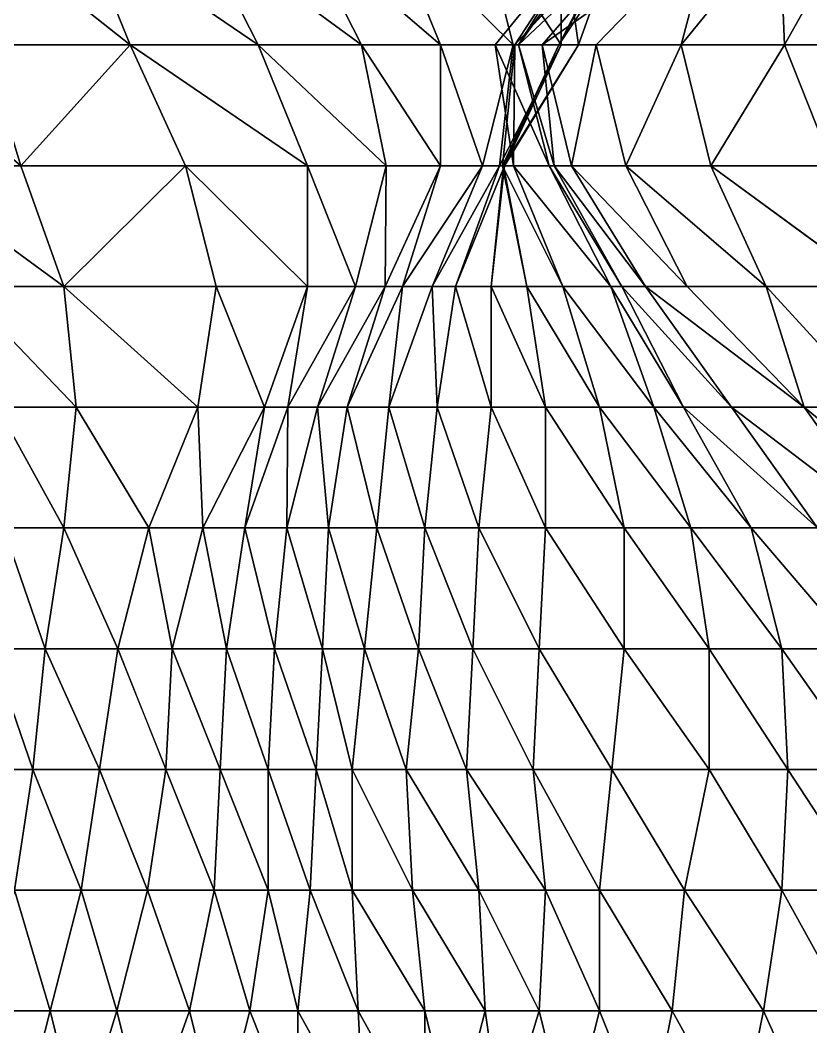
# Model space of a CAD drawing. Header units: metres. Extents: x -137 to 231, y -240 to 234.
# Drawn here: x 78.4 to 117.7, y -210.8 to -160.8 of the extents above; entities that cross this region are included whole.
import ezdxf

# ---------------------------------------------------------------- set-up
doc = ezdxf.new("R2010")
doc.units = ezdxf.units.M

msp = doc.modelspace()

# ---------------------------------------------------------------- linework, layer by layer
for points in [[(76.32013, -156, -445.5296), (83.90497, -162, -448.0787), (81.45972, -156, -449.49048), (81.459816, -155.9999, -449.4904)], [(76.32013, -156, -445.5296), (76.62578, -162, -445.35312), (83.90497, -162, -448.0787), (83.90507, -161.9999, -448.0786)], [(81.45972, -156, -449.49048), (90.26718, -162, -451.33365), (87.21062, -156, -453.09836), (87.21072, -155.9999, -453.09827)], [(81.45972, -156, -449.49048), (83.90497, -162, -448.0787), (90.26718, -162, -451.33365), (90.26728, -161.9999, -451.33356)], [(87.21062, -156, -453.09836), (95.40677, -162, -455.29453), (92.35022, -156, -457.05923), (92.35032, -155.9999, -457.05914)], [(87.21062, -156, -453.09836), (90.26718, -162, -451.33365), (95.40677, -162, -455.29453), (95.40687, -161.9999, -455.29443)], [(92.35022, -156, -457.05923), (99.323746, -162, -459.96127), (96.878494, -156, -461.37302), (96.87859, -155.9999, -461.37292)], [(92.35022, -156, -457.05923), (95.40677, -162, -455.29453), (99.323746, -162, -459.96127), (99.323845, -161.9999, -459.96118)], [(96.878494, -156, -461.37302), (102.93504, -162, -464.80447), (101.406784, -156, -465.68683), (101.40688, -155.9999, -465.68674)], [(96.878494, -156, -461.37302), (99.323746, -162, -459.96127), (102.93504, -162, -464.80447), (102.93514, -161.9999, -464.80438)], [(101.406784, -156, -465.68683), (105.323746, -162, -470.35358), (105.323746, -156, -470.35358), (105.323845, -155.9999, -470.3535)], [(101.406784, -156, -465.68683), (102.93504, -162, -464.80447), (105.323746, -162, -470.35358), (105.323845, -161.9999, -470.3535)], [(103.01448, -162, -492.47144), (102.04094, -162, -499.9617), (106.93144, -156, -497.13818), (106.93154, -155.9999, -497.1381)], [(106.93144, -156, -497.13818), (102.04094, -162, -499.9617), (103.207016, -162, -506.2167), (103.207115, -161.9999, -506.2166)], [(105.21062, -162, -484.27527), (103.01448, -162, -492.47144), (108.51628, -156, -489.29498), (108.51638, -155.9999, -489.2949)], [(103.01448, -162, -492.47144), (106.93144, -156, -497.13818), (108.51628, -156, -489.29498), (108.51638, -155.9999, -489.2949)], [(106.93144, -156, -497.13818), (103.207016, -162, -506.2167), (107.48619, -156, -503.7461), (107.48629, -155.9999, -503.746)], [(103.207016, -162, -506.2167), (104.37306, -162, -512.4717), (109.56923, -156, -509.47165), (109.56933, -155.9999, -509.47156)], [(103.207016, -162, -506.2167), (109.56923, -156, -509.47165), (107.48619, -156, -503.7461), (107.48629, -155.9999, -503.746)], [(104.37306, -162, -512.4717), (107.06743, -162, -517.8443), (112.87489, -156, -514.49133), (112.87499, -155.9999, -514.4912)], [(104.37306, -162, -512.4717), (112.87489, -156, -514.49133), (109.56923, -156, -509.47165), (109.56933, -155.9999, -509.47156)], [(108.323746, -156, -475.54974), (105.21062, -162, -484.27527), (109.18416, -156, -481.98117), (109.18426, -155.9999, -481.98108)], [(105.21062, -162, -484.27527), (108.51628, -156, -489.29498), (109.18416, -156, -481.98117), (109.18426, -155.9999, -481.98108)], [(108.323746, -156, -475.54974), (106.18416, -162, -476.78503), (105.21062, -162, -484.27527), (105.21072, -161.9999, -484.27518)], [(105.323746, -156, -470.35358), (106.18416, -162, -476.78503), (108.323746, -156, -475.54974), (108.323845, -155.9999, -475.54965)], [(105.323746, -156, -470.35358), (105.323746, -162, -470.35358), (106.18416, -162, -476.78503), (106.18426, -161.9999, -476.78494)], [(112.87489, -156, -514.49133), (107.06743, -162, -517.8443), (111.29002, -162, -522.33453), (111.29012, -161.9999, -522.3344)], [(112.87489, -156, -514.49133), (111.29002, -162, -522.33453), (116.18053, -156, -519.511), (116.180626, -155.9999, -519.51086)], [(116.18053, -156, -519.511), (111.29002, -162, -522.33453), (116.42964, -162, -526.2954), (116.42974, -161.9999, -526.2953)], [(116.18053, -156, -519.511), (116.42964, -162, -526.2954), (119.791855, -156, -524.35425), (119.791954, -155.9999, -524.3541)], [(119.791855, -156, -524.35425), (116.42964, -162, -526.2954), (121.56923, -162, -530.2562), (121.56933, -161.9999, -530.2561)], [(71.48619, -162, -441.39224), (78.45972, -168, -444.2943), (76.62578, -162, -445.35312), (76.62588, -161.9999, -445.35303)], [(71.48619, -162, -441.39224), (72.40315, -168, -440.86285), (78.45972, -168, -444.2943), (78.459816, -167.9999, -444.29422)], [(78.45972, -168, -444.2943), (83.90497, -162, -448.0787), (76.62578, -162, -445.35312), (76.62588, -161.9999, -445.35303)], [(78.45972, -168, -444.2943), (86.65587, -168, -446.49048), (83.90497, -162, -448.0787), (83.90507, -161.9999, -448.0786)], [(83.90497, -162, -448.0787), (92.71243, -168, -449.9219), (90.26718, -162, -451.33365), (90.26728, -161.9999, -451.33356)], [(83.90497, -162, -448.0787), (86.65587, -168, -446.49048), (92.71243, -168, -449.9219), (92.71253, -167.9999, -449.9218)], [(90.26718, -162, -451.33365), (96.62941, -168, -454.58865), (95.40677, -162, -455.29453), (95.40687, -161.9999, -455.29443)], [(90.26718, -162, -451.33365), (92.71243, -168, -449.9219), (96.62941, -168, -454.58865), (96.62951, -167.9999, -454.58856)], [(95.40677, -162, -455.29453), (99.323746, -168, -459.96127), (99.323746, -162, -459.96127), (99.323845, -161.9999, -459.96118)], [(95.40677, -162, -455.29453), (96.62941, -168, -454.58865), (99.323746, -168, -459.96127), (99.323845, -167.9999, -459.96118)], [(99.323746, -162, -459.96127), (101.406784, -168, -465.68683), (102.93504, -162, -464.80447), (102.93514, -161.9999, -464.80438)], [(99.323746, -162, -459.96127), (99.323746, -168, -459.96127), (101.406784, -168, -465.68683), (101.40688, -167.9999, -465.68674)], [(102.93504, -162, -464.80447), (101.406784, -168, -465.68683), (102.2672, -168, -472.11826), (102.267296, -167.9999, -472.11816)], [(103.01448, -162, -492.47144), (102.9579, -168, -499.43228), (102.04094, -162, -499.9617), (102.04104, -161.9999, -499.9616)], [(102.04094, -162, -499.9617), (104.735275, -168, -505.33435), (103.207016, -162, -506.2167), (103.207115, -161.9999, -506.2166)], [(102.04094, -162, -499.9617), (102.9579, -168, -499.43228), (104.735275, -168, -505.33435), (104.735374, -167.9999, -505.33426)], [(102.93504, -162, -464.80447), (102.2672, -168, -472.11826), (105.323746, -162, -470.35358), (105.323845, -161.9999, -470.3535)], [(105.323746, -162, -470.35358), (102.2672, -168, -472.11826), (102.51628, -168, -478.90268), (102.51638, -167.9999, -478.9026)], [(105.21062, -162, -484.27527), (102.40315, -168, -492.8244), (103.01448, -162, -492.47144), (103.01458, -161.9999, -492.47134)], [(105.21062, -162, -484.27527), (102.45973, -168, -485.86353), (102.40315, -168, -492.8244), (102.40325, -167.9999, -492.8243)], [(103.01448, -162, -492.47144), (102.40315, -168, -492.8244), (102.9579, -168, -499.43228), (102.958, -167.9999, -499.4322)], [(106.18416, -162, -476.78503), (102.45973, -168, -485.86353), (105.21062, -162, -484.27527), (105.21072, -161.9999, -484.27518)], [(106.18416, -162, -476.78503), (102.51628, -168, -478.90268), (102.45973, -168, -485.86353), (102.45983, -167.9999, -485.86343)], [(105.323746, -162, -470.35358), (102.51628, -168, -478.90268), (106.18416, -162, -476.78503), (106.18426, -161.9999, -476.78494)], [(103.207016, -162, -506.2167), (104.98439, -168, -512.1187), (104.37306, -162, -512.4717), (104.37316, -161.9999, -512.47156)], [(103.207016, -162, -506.2167), (104.735275, -168, -505.33435), (104.98439, -168, -512.1187), (104.98449, -167.9999, -512.1186)], [(104.37306, -162, -512.4717), (105.8448, -168, -518.5502), (107.06743, -162, -517.8443), (107.06753, -161.9999, -517.8442)], [(104.37306, -162, -512.4717), (104.98439, -168, -512.1187), (105.8448, -168, -518.5502), (105.8449, -167.9999, -518.55005)], [(107.06743, -162, -517.8443), (105.8448, -168, -518.5502), (108.53914, -168, -523.9228), (108.53924, -167.9999, -523.92267)], [(107.06743, -162, -517.8443), (108.53914, -168, -523.9228), (111.29002, -162, -522.33453), (111.29012, -161.9999, -522.3344)], [(111.29002, -162, -522.33453), (108.53914, -168, -523.9228), (112.761765, -168, -528.4131), (112.76186, -167.9999, -528.41296)], [(111.29002, -162, -522.33453), (112.761765, -168, -528.4131), (116.42964, -162, -526.2954), (116.42974, -161.9999, -526.2953)], [(116.42964, -162, -526.2954), (112.761765, -168, -528.4131), (118.81831, -168, -531.8445), (118.81841, -167.9999, -531.84436)], [(116.42964, -162, -526.2954), (118.81831, -168, -531.8445), (121.56923, -162, -530.2562), (121.56933, -161.9999, -530.2561)], [(72.40315, -168, -440.86285), (80.59932, -174, -443.059), (78.45972, -168, -444.2943), (78.459816, -167.9999, -444.29422)], [(72.40315, -168, -440.86285), (75.45972, -174, -439.09814), (80.59932, -174, -443.059), (80.59942, -173.9999, -443.0589)], [(80.59932, -174, -443.059), (86.65587, -168, -446.49048), (78.45972, -168, -444.2943), (78.459816, -167.9999, -444.29422)], [(80.59932, -174, -443.059), (88.18416, -174, -445.60812), (86.65587, -168, -446.49048), (86.65597, -167.9999, -446.4904)], [(86.65587, -168, -446.49048), (92.71243, -174, -449.9219), (92.71243, -168, -449.9219), (92.71253, -167.9999, -449.9218)], [(86.65587, -168, -446.49048), (88.18416, -174, -445.60812), (92.71243, -174, -449.9219), (92.71253, -173.9999, -449.9218)], [(92.71243, -168, -449.9219), (95.10112, -174, -455.471), (96.62941, -168, -454.58865), (96.62951, -167.9999, -454.58856)], [(92.71243, -168, -449.9219), (92.71243, -174, -449.9219), (95.10112, -174, -455.471), (95.10122, -173.9999, -455.47092)], [(96.62941, -168, -454.58865), (95.10112, -174, -455.471), (96.57283, -174, -461.5495), (96.57293, -173.9999, -461.5494)], [(96.62941, -168, -454.58865), (96.57283, -174, -461.5495), (99.323746, -168, -459.96127), (99.323845, -167.9999, -459.96118)], [(99.323746, -168, -459.96127), (96.57283, -174, -461.5495), (97.43324, -174, -467.98096), (97.43334, -173.9999, -467.98087)], [(99.323746, -168, -459.96127), (97.43324, -174, -467.98096), (101.406784, -168, -465.68683), (101.40688, -167.9999, -465.68674)], [(101.406784, -168, -465.68683), (97.43324, -174, -467.98096), (98.90498, -174, -474.05945), (98.90508, -173.9999, -474.05936)], [(101.406784, -168, -465.68683), (98.90498, -174, -474.05945), (102.2672, -168, -472.11826), (102.267296, -167.9999, -472.11816)], [(102.2672, -168, -472.11826), (98.90498, -174, -474.05945), (100.07103, -174, -480.31442), (100.07113, -173.9999, -480.31433)], [(102.2672, -168, -472.11826), (100.07103, -174, -480.31442), (102.51628, -168, -478.90268), (102.51638, -167.9999, -478.9026)], [(102.51628, -168, -478.90268), (100.07103, -174, -480.31442), (101.848404, -174, -486.21646), (101.8485, -173.9999, -486.21637)], [(102.51628, -168, -478.90268), (101.848404, -174, -486.21646), (102.45973, -168, -485.86353), (102.45983, -167.9999, -485.86343)], [(102.45973, -168, -485.86353), (101.848404, -174, -486.21646), (103.62578, -174, -492.1185), (103.62588, -173.9999, -492.1184)], [(102.45973, -168, -485.86353), (103.62578, -174, -492.1185), (102.40315, -168, -492.8244), (102.40325, -167.9999, -492.8243)], [(102.40315, -168, -492.8244), (105.40315, -174, -498.02054), (102.9579, -168, -499.43228), (102.958, -167.9999, -499.4322)], [(102.40315, -168, -492.8244), (103.62578, -174, -492.1185), (105.40315, -174, -498.02054), (105.40325, -173.9999, -498.02045)], [(102.9579, -168, -499.43228), (107.791855, -174, -503.56964), (104.735275, -168, -505.33435), (104.735374, -167.9999, -505.33426)], [(102.9579, -168, -499.43228), (105.40315, -174, -498.02054), (107.791855, -174, -503.56964), (107.791954, -173.9999, -503.56955)], [(104.735275, -168, -505.33435), (108.3466, -174, -510.17752), (104.98439, -168, -512.1187), (104.98449, -167.9999, -512.1186)], [(104.735275, -168, -505.33435), (107.791855, -174, -503.56964), (108.3466, -174, -510.17752), (108.3467, -173.9999, -510.17743)], [(104.98439, -168, -512.1187), (109.51265, -174, -516.4325), (105.8448, -168, -518.5502), (105.8449, -167.9999, -518.55005)], [(104.98439, -168, -512.1187), (108.3466, -174, -510.17752), (109.51265, -174, -516.4325), (109.51275, -173.9999, -516.4324)], [(105.8448, -168, -518.5502), (111.59569, -174, -522.1581), (108.53914, -168, -523.9228), (108.53924, -167.9999, -523.92267)], [(105.8448, -168, -518.5502), (109.51265, -174, -516.4325), (111.59569, -174, -522.1581), (111.59579, -173.9999, -522.15796)], [(108.53914, -168, -523.9228), (115.51265, -174, -526.8248), (112.761765, -168, -528.4131), (112.76186, -167.9999, -528.41296)], [(108.53914, -168, -523.9228), (111.59569, -174, -522.1581), (115.51265, -174, -526.8248), (115.51275, -173.9999, -526.8247)], [(112.761765, -168, -528.4131), (120.9579, -174, -530.6092), (118.81831, -168, -531.8445), (118.81841, -167.9999, -531.84436)], [(112.761765, -168, -528.4131), (115.51265, -174, -526.8248), (120.9579, -174, -530.6092), (120.958, -173.9999, -530.6091)], [(75.45972, -174, -439.09814), (81.21062, -180, -442.70605), (80.59932, -174, -443.059), (80.59942, -173.9999, -443.0589)], [(75.45972, -174, -439.09814), (77.293655, -180, -438.0393), (81.21062, -180, -442.70605), (81.21072, -179.9999, -442.70596)], [(80.59932, -174, -443.059), (87.26718, -180, -446.1375), (88.18416, -174, -445.60812), (88.18426, -173.9999, -445.60803)], [(80.59932, -174, -443.059), (81.21062, -180, -442.70605), (87.26718, -180, -446.1375), (87.26728, -179.9999, -446.13742)], [(88.18416, -174, -445.60812), (87.26718, -180, -446.1375), (90.572845, -180, -451.1572), (90.572945, -179.9999, -451.1571)], [(88.18416, -174, -445.60812), (90.572845, -180, -451.1572), (92.71243, -174, -449.9219), (92.71253, -173.9999, -449.9218)], [(92.71243, -174, -449.9219), (90.572845, -180, -451.1572), (91.73891, -180, -457.41217), (91.739006, -179.9999, -457.41208)], [(92.71243, -174, -449.9219), (91.73891, -180, -457.41217), (95.10112, -174, -455.471), (95.10122, -173.9999, -455.47092)], [(95.10112, -174, -455.471), (91.73891, -180, -457.41217), (93.21062, -180, -463.49066), (93.21072, -179.9999, -463.49057)], [(95.10112, -174, -455.471), (93.21062, -180, -463.49066), (96.57283, -174, -461.5495), (96.57293, -173.9999, -461.5494)], [(96.57283, -174, -461.5495), (93.21062, -180, -463.49066), (94.68234, -180, -469.56918), (94.68244, -179.9999, -469.5691)], [(96.57283, -174, -461.5495), (94.68234, -180, -469.56918), (97.43324, -174, -467.98096), (97.43334, -173.9999, -467.98087)], [(97.43324, -174, -467.98096), (94.68234, -180, -469.56918), (96.765366, -180, -475.29474), (96.765465, -179.9999, -475.29465)], [(97.43324, -174, -467.98096), (96.765366, -180, -475.29474), (98.90498, -174, -474.05945), (98.90508, -173.9999, -474.05936)], [(98.90498, -174, -474.05945), (96.765366, -180, -475.29474), (99.15407, -180, -480.84384), (99.15417, -179.9999, -480.84375)], [(98.90498, -174, -474.05945), (99.15407, -180, -480.84384), (100.07103, -174, -480.31442), (100.07113, -173.9999, -480.31433)], [(100.07103, -174, -480.31442), (99.15407, -180, -480.84384), (101.848404, -180, -486.21646), (101.8485, -179.9999, -486.21637)], [(100.07103, -174, -480.31442), (101.848404, -180, -486.21646), (101.848404, -174, -486.21646), (101.8485, -173.9999, -486.21637)], [(101.848404, -174, -486.21646), (104.54274, -180, -491.58908), (103.62578, -174, -492.1185), (103.62588, -173.9999, -492.1184)], [(101.848404, -174, -486.21646), (101.848404, -180, -486.21646), (104.54274, -180, -491.58908), (104.54284, -179.9999, -491.589)], [(103.62578, -174, -492.1185), (107.23711, -180, -496.9617), (105.40315, -174, -498.02054), (105.40325, -173.9999, -498.02045)], [(103.62578, -174, -492.1185), (104.54274, -180, -491.58908), (107.23711, -180, -496.9617), (107.237206, -179.9999, -496.9616)], [(105.40315, -174, -498.02054), (109.93144, -180, -502.33435), (107.791855, -174, -503.56964), (107.791954, -173.9999, -503.56955)], [(105.40315, -174, -498.02054), (107.23711, -180, -496.9617), (109.93144, -180, -502.33435), (109.93154, -179.9999, -502.33426)], [(107.791855, -174, -503.56964), (111.40315, -180, -508.41284), (108.3466, -174, -510.17752), (108.3467, -173.9999, -510.17743)], [(107.791855, -174, -503.56964), (109.93144, -180, -502.33435), (111.40315, -180, -508.41284), (111.40325, -179.9999, -508.41275)], [(108.3466, -174, -510.17752), (113.791855, -180, -513.9619), (109.51265, -174, -516.4325), (109.51275, -173.9999, -516.4324)], [(108.3466, -174, -510.17752), (111.40315, -180, -508.41284), (113.791855, -180, -513.9619), (113.791954, -179.9999, -513.9618)], [(117.40315, -180, -518.8052), (111.59569, -174, -522.1581), (109.51265, -174, -516.4325), (109.51275, -173.9999, -516.4324)], [(117.40315, -180, -518.8052), (109.51265, -174, -516.4325), (113.791855, -180, -513.9619), (113.791954, -179.9999, -513.9618)], [(115.51265, -174, -526.8248), (111.59569, -174, -522.1581), (117.40315, -180, -518.8052), (117.40325, -179.9999, -518.80505)], [(115.51265, -174, -526.8248), (117.40315, -180, -518.8052), (121.01448, -180, -523.6483), (121.01458, -179.9999, -523.6482)], [(120.9579, -174, -530.6092), (115.51265, -174, -526.8248), (121.01448, -180, -523.6483), (121.01458, -179.9999, -523.6482)], [(77.293655, -180, -438.0393), (80.59932, -186, -443.059), (81.21062, -180, -442.70605), (81.21072, -179.9999, -442.70596)], [(77.293655, -180, -438.0393), (77.59932, -186, -437.86282), (80.59932, -186, -443.059), (80.59942, -185.9999, -443.0589)], [(81.21062, -180, -442.70605), (80.59932, -186, -443.059), (84.82193, -186, -447.5493), (84.82203, -185.9999, -447.5492)], [(81.21062, -180, -442.70605), (84.82193, -186, -447.5493), (87.26718, -180, -446.1375), (87.26728, -179.9999, -446.13742)], [(87.26718, -180, -446.1375), (84.82193, -186, -447.5493), (87.51628, -186, -452.9219), (87.51638, -185.9999, -452.9218)], [(87.26718, -180, -446.1375), (87.51628, -186, -452.9219), (90.572845, -180, -451.1572), (90.572945, -179.9999, -451.1571)], [(90.572845, -180, -451.1572), (87.51628, -186, -452.9219), (89.59932, -186, -458.6475), (89.59942, -185.9999, -458.6474)], [(90.572845, -180, -451.1572), (89.59932, -186, -458.6475), (91.73891, -180, -457.41217), (91.739006, -179.9999, -457.41208)], [(91.73891, -180, -457.41217), (89.59932, -186, -458.6475), (91.68234, -186, -464.37302), (91.68244, -185.9999, -464.37292)], [(91.73891, -180, -457.41217), (91.68234, -186, -464.37302), (93.21062, -180, -463.49066), (93.21072, -179.9999, -463.49057)], [(93.21062, -180, -463.49066), (91.68234, -186, -464.37302), (93.765366, -186, -470.0986), (93.765465, -185.9999, -470.0985)], [(93.21062, -180, -463.49066), (93.765366, -186, -470.0986), (94.68234, -180, -469.56918), (94.68244, -179.9999, -469.5691)], [(94.68234, -180, -469.56918), (93.765366, -186, -470.0986), (96.15407, -186, -475.64767), (96.15417, -185.9999, -475.64758)], [(94.68234, -180, -469.56918), (96.15407, -186, -475.64767), (96.765366, -180, -475.29474), (96.765465, -179.9999, -475.29465)], [(96.765366, -180, -475.29474), (96.15407, -186, -475.64767), (98.54274, -186, -481.19678), (98.54284, -185.9999, -481.1967)], [(96.765366, -180, -475.29474), (98.54274, -186, -481.19678), (99.15407, -180, -480.84384), (99.15417, -179.9999, -480.84375)], [(99.15407, -180, -480.84384), (98.54274, -186, -481.19678), (101.23711, -186, -486.5694), (101.237206, -185.9999, -486.5693)], [(99.15407, -180, -480.84384), (101.23711, -186, -486.5694), (101.848404, -180, -486.21646), (101.8485, -179.9999, -486.21637)], [(101.848404, -180, -486.21646), (101.23711, -186, -486.5694), (104.54274, -186, -491.58908), (104.54284, -185.9999, -491.589)], [(101.848404, -180, -486.21646), (104.54274, -186, -491.58908), (104.54274, -180, -491.58908), (104.54284, -179.9999, -491.589)], [(104.54274, -180, -491.58908), (108.45973, -186, -496.25583), (107.23711, -180, -496.9617), (107.237206, -179.9999, -496.9616)], [(104.54274, -180, -491.58908), (104.54274, -186, -491.58908), (108.45973, -186, -496.25583), (108.45983, -185.9999, -496.25574)], [(107.23711, -180, -496.9617), (111.765366, -186, -501.2755), (109.93144, -180, -502.33435), (109.93154, -179.9999, -502.33426)], [(107.23711, -180, -496.9617), (108.45973, -186, -496.25583), (111.765366, -186, -501.2755), (111.765465, -185.9999, -501.27542)], [(109.93144, -180, -502.33435), (114.765366, -186, -506.47165), (111.40315, -180, -508.41284), (111.40325, -179.9999, -508.41275)], [(109.93144, -180, -502.33435), (111.765366, -186, -501.2755), (114.765366, -186, -506.47165), (114.765465, -185.9999, -506.47156)], [(111.40315, -180, -508.41284), (118.07103, -186, -511.49133), (113.791855, -180, -513.9619), (113.791954, -179.9999, -513.9618)], [(111.40315, -180, -508.41284), (114.765366, -186, -506.47165), (118.07103, -186, -511.49133), (118.07113, -185.9999, -511.49124)], [(113.791855, -180, -513.9619), (121.68236, -186, -516.33453), (117.40315, -180, -518.8052), (117.40325, -179.9999, -518.80505)], [(113.791855, -180, -513.9619), (118.07103, -186, -511.49133), (121.68236, -186, -516.33453), (121.68246, -185.9999, -516.3344)], [(117.40315, -180, -518.8052), (124.68236, -186, -521.5307), (121.01448, -180, -523.6483), (121.01458, -179.9999, -523.6482)], [(117.40315, -180, -518.8052), (121.68236, -186, -516.33453), (124.68236, -186, -521.5307), (124.68246, -185.9999, -521.5306)], [(77.59932, -186, -437.86282), (76.98799, -192, -438.2158), (79.68234, -192, -443.5884), (79.68244, -191.9999, -443.58832)], [(77.59932, -186, -437.86282), (79.68234, -192, -443.5884), (80.59932, -186, -443.059), (80.59942, -185.9999, -443.0589)], [(80.59932, -186, -443.059), (79.68234, -192, -443.5884), (83.293655, -192, -448.43164), (83.293755, -191.9999, -448.43155)], [(80.59932, -186, -443.059), (83.293655, -192, -448.43164), (84.82193, -186, -447.5493), (84.82203, -185.9999, -447.5492)], [(84.82193, -186, -447.5493), (83.293655, -192, -448.43164), (85.98799, -192, -453.80426), (85.98809, -191.9999, -453.80417)], [(84.82193, -186, -447.5493), (85.98799, -192, -453.80426), (87.51628, -186, -452.9219), (87.51638, -185.9999, -452.9218)], [(87.51628, -186, -452.9219), (85.98799, -192, -453.80426), (88.68234, -192, -459.17688), (88.68244, -191.9999, -459.1768)], [(87.51628, -186, -452.9219), (88.68234, -192, -459.17688), (89.59932, -186, -458.6475), (89.59942, -185.9999, -458.6474)], [(89.59932, -186, -458.6475), (88.68234, -192, -459.17688), (91.07103, -192, -464.72595), (91.07113, -191.9999, -464.72586)], [(89.59932, -186, -458.6475), (91.07103, -192, -464.72595), (91.68234, -186, -464.37302), (91.68244, -185.9999, -464.37292)], [(91.68234, -186, -464.37302), (91.07103, -192, -464.72595), (93.45972, -192, -470.2751), (93.459816, -191.9999, -470.275)], [(91.68234, -186, -464.37302), (93.45972, -192, -470.2751), (93.765366, -186, -470.0986), (93.765465, -185.9999, -470.0985)], [(93.765366, -186, -470.0986), (93.45972, -192, -470.2751), (95.542755, -192, -476.0006), (95.542854, -191.9999, -476.00052)], [(93.765366, -186, -470.0986), (95.542755, -192, -476.0006), (96.15407, -186, -475.64767), (96.15417, -185.9999, -475.64758)], [(96.15407, -186, -475.64767), (95.542755, -192, -476.0006), (98.23711, -192, -481.37326), (98.237206, -191.9999, -481.37317)], [(96.15407, -186, -475.64767), (98.23711, -192, -481.37326), (98.54274, -186, -481.19678), (98.54284, -185.9999, -481.1967)], [(98.54274, -186, -481.19678), (98.23711, -192, -481.37326), (100.93144, -192, -486.74588), (100.93154, -191.9999, -486.7458)], [(98.54274, -186, -481.19678), (100.93144, -192, -486.74588), (101.23711, -186, -486.5694), (101.237206, -185.9999, -486.5693)], [(101.23711, -186, -486.5694), (100.93144, -192, -486.74588), (104.23711, -192, -491.76556), (104.237206, -191.9999, -491.76547)], [(101.23711, -186, -486.5694), (104.23711, -192, -491.76556), (104.54274, -186, -491.58908), (104.54284, -185.9999, -491.589)], [(104.54274, -186, -491.58908), (104.23711, -192, -491.76556), (108.45973, -192, -496.25583), (108.45983, -191.9999, -496.25574)], [(104.54274, -186, -491.58908), (108.45973, -192, -496.25583), (108.45973, -186, -496.25583), (108.45983, -185.9999, -496.25574)], [(108.45973, -186, -496.25583), (112.68236, -192, -500.7461), (111.765366, -186, -501.2755), (111.765465, -185.9999, -501.27542)], [(108.45973, -186, -496.25583), (108.45973, -192, -496.25583), (112.68236, -192, -500.7461), (112.68246, -191.9999, -500.746)], [(111.765366, -186, -501.2755), (116.293655, -192, -505.5893), (114.765366, -186, -506.47165), (114.765465, -185.9999, -506.47156)], [(111.765366, -186, -501.2755), (112.68236, -192, -500.7461), (116.293655, -192, -505.5893), (116.293755, -191.9999, -505.5892)], [(114.765366, -186, -506.47165), (119.90498, -192, -510.43253), (118.07103, -186, -511.49133), (118.07113, -185.9999, -511.49124)], [(114.765366, -186, -506.47165), (116.293655, -192, -505.5893), (119.90498, -192, -510.43253), (119.90508, -191.9999, -510.43243)], [(76.98799, -192, -438.2158), (76.07103, -198, -438.74518), (79.07103, -198, -443.94135), (79.07113, -197.9999, -443.94125)], [(76.98799, -192, -438.2158), (79.07103, -198, -443.94135), (79.68234, -192, -443.5884), (79.68244, -191.9999, -443.58832)], [(79.68234, -192, -443.5884), (79.07103, -198, -443.94135), (82.37669, -198, -448.96106), (82.37679, -197.9999, -448.96097)], [(79.68234, -192, -443.5884), (82.37669, -198, -448.96106), (83.293655, -192, -448.43164), (83.293755, -191.9999, -448.43155)], [(83.293655, -192, -448.43164), (82.37669, -198, -448.96106), (85.68234, -198, -453.9807), (85.68244, -197.9999, -453.98062)], [(83.293655, -192, -448.43164), (85.68234, -198, -453.9807), (85.98799, -192, -453.80426), (85.98809, -191.9999, -453.80417)], [(85.98799, -192, -453.80426), (85.68234, -198, -453.9807), (88.37669, -198, -459.35336), (88.37679, -197.9999, -459.35327)], [(85.98799, -192, -453.80426), (88.37669, -198, -459.35336), (88.68234, -192, -459.17688), (88.68244, -191.9999, -459.1768)], [(88.68234, -192, -459.17688), (88.37669, -198, -459.35336), (90.765366, -198, -464.90244), (90.765465, -197.9999, -464.90234)], [(88.68234, -192, -459.17688), (90.765366, -198, -464.90244), (91.07103, -192, -464.72595), (91.07113, -191.9999, -464.72586)], [(91.07103, -192, -464.72595), (90.765366, -198, -464.90244), (93.15407, -198, -470.45154), (93.15417, -197.9999, -470.45145)], [(91.07103, -192, -464.72595), (93.15407, -198, -470.45154), (93.45972, -192, -470.2751), (93.459816, -191.9999, -470.275)], [(93.45972, -192, -470.2751), (93.15407, -198, -470.45154), (94.93144, -198, -476.35358), (94.93154, -197.9999, -476.3535)], [(93.45972, -192, -470.2751), (94.93144, -198, -476.35358), (95.542755, -192, -476.0006), (95.542854, -191.9999, -476.00052)], [(95.542755, -192, -476.0006), (94.93144, -198, -476.35358), (97.62578, -198, -481.7262), (97.62588, -197.9999, -481.7261)], [(95.542755, -192, -476.0006), (97.62578, -198, -481.7262), (98.23711, -192, -481.37326), (98.237206, -191.9999, -481.37317)], [(98.23711, -192, -481.37326), (97.62578, -198, -481.7262), (100.62578, -198, -486.92233), (100.62588, -197.9999, -486.92224)], [(98.23711, -192, -481.37326), (100.62578, -198, -486.92233), (100.93144, -192, -486.74588), (100.93154, -191.9999, -486.7458)], [(100.93144, -192, -486.74588), (100.62578, -198, -486.92233), (103.93144, -198, -491.94205), (103.93154, -197.9999, -491.94196)], [(100.93144, -192, -486.74588), (103.93144, -198, -491.94205), (104.23711, -192, -491.76556), (104.237206, -191.9999, -491.76547)], [(104.23711, -192, -491.76556), (103.93144, -198, -491.94205), (107.848404, -198, -496.60876), (107.8485, -197.9999, -496.60867)], [(104.23711, -192, -491.76556), (107.848404, -198, -496.60876), (108.45973, -192, -496.25583), (108.45983, -191.9999, -496.25574)], [(108.45973, -192, -496.25583), (107.848404, -198, -496.60876), (112.68236, -198, -500.7461), (112.68246, -197.9999, -500.746)], [(108.45973, -192, -496.25583), (112.68236, -198, -500.7461), (112.68236, -192, -500.7461), (112.68246, -191.9999, -500.746)], [(112.68236, -192, -500.7461), (116.59932, -198, -505.4128), (116.293655, -192, -505.5893), (116.293755, -191.9999, -505.5892)], [(112.68236, -192, -500.7461), (112.68236, -198, -500.7461), (116.59932, -198, -505.4128), (116.59942, -197.9999, -505.41272)], [(116.293655, -192, -505.5893), (120.51628, -198, -510.0796), (119.90498, -192, -510.43253), (119.90508, -191.9999, -510.43243)], [(116.293655, -192, -505.5893), (116.59932, -198, -505.4128), (120.51628, -198, -510.0796), (120.51638, -197.9999, -510.0795)], [(76.07103, -198, -438.74518), (78.15407, -204, -444.47076), (79.07103, -198, -443.94135), (79.07113, -197.9999, -443.94125)], [(79.07103, -198, -443.94135), (78.15407, -204, -444.47076), (81.45972, -204, -449.49048), (81.459816, -203.9999, -449.4904)], [(79.07103, -198, -443.94135), (81.45972, -204, -449.49048), (82.37669, -198, -448.96106), (82.37679, -197.9999, -448.96097)], [(82.37669, -198, -448.96106), (81.45972, -204, -449.49048), (84.765366, -204, -454.51013), (84.765465, -203.9999, -454.51004)], [(82.37669, -198, -448.96106), (84.765366, -204, -454.51013), (85.68234, -198, -453.9807), (85.68244, -197.9999, -453.98062)], [(85.68234, -198, -453.9807), (84.765366, -204, -454.51013), (88.07103, -204, -459.52982), (88.07113, -203.9999, -459.52972)], [(85.68234, -198, -453.9807), (88.07103, -204, -459.52982), (88.37669, -198, -459.35336), (88.37679, -197.9999, -459.35327)], [(88.37669, -198, -459.35336), (88.07103, -204, -459.52982), (90.765366, -204, -464.90244), (90.765465, -203.9999, -464.90234)], [(88.37669, -198, -459.35336), (90.765366, -204, -464.90244), (90.765366, -198, -464.90244), (90.765465, -197.9999, -464.90234)], [(90.765366, -198, -464.90244), (92.848404, -204, -470.62802), (93.15407, -198, -470.45154), (93.15417, -197.9999, -470.45145)], [(90.765366, -198, -464.90244), (90.765366, -204, -464.90244), (92.848404, -204, -470.62802), (92.8485, -203.9999, -470.62793)], [(93.15407, -198, -470.45154), (92.848404, -204, -470.62802), (94.93144, -204, -476.35358), (94.93154, -203.9999, -476.3535)], [(93.15407, -198, -470.45154), (94.93144, -204, -476.35358), (94.93144, -198, -476.35358), (94.93154, -197.9999, -476.3535)], [(94.93144, -198, -476.35358), (97.93144, -204, -481.54974), (97.62578, -198, -481.7262), (97.62588, -197.9999, -481.7261)], [(94.93144, -198, -476.35358), (94.93144, -204, -476.35358), (97.93144, -204, -481.54974), (97.93154, -203.9999, -481.54965)], [(97.62578, -198, -481.7262), (101.23711, -204, -486.5694), (100.62578, -198, -486.92233), (100.62588, -197.9999, -486.92224)], [(97.62578, -198, -481.7262), (97.93144, -204, -481.54974), (101.23711, -204, -486.5694), (101.237206, -203.9999, -486.5693)], [(100.62578, -198, -486.92233), (104.54274, -204, -491.58908), (103.93144, -198, -491.94205), (103.93154, -197.9999, -491.94196)], [(100.62578, -198, -486.92233), (101.23711, -204, -486.5694), (104.54274, -204, -491.58908), (104.54284, -203.9999, -491.589)], [(103.93144, -198, -491.94205), (107.23711, -204, -496.9617), (107.848404, -198, -496.60876), (107.8485, -197.9999, -496.60867)], [(103.93144, -198, -491.94205), (104.54274, -204, -491.58908), (107.23711, -204, -496.9617), (107.237206, -203.9999, -496.9616)], [(107.848404, -198, -496.60876), (107.23711, -204, -496.9617), (111.45973, -204, -501.452), (111.45983, -203.9999, -501.4519)], [(107.848404, -198, -496.60876), (111.45973, -204, -501.452), (112.68236, -198, -500.7461), (112.68246, -197.9999, -500.746)], [(112.68236, -198, -500.7461), (111.45973, -204, -501.452), (116.293655, -204, -505.5893), (116.293755, -203.9999, -505.5892)], [(112.68236, -198, -500.7461), (116.293655, -204, -505.5893), (116.59932, -198, -505.4128), (116.59942, -197.9999, -505.41272)], [(116.59932, -198, -505.4128), (116.293655, -204, -505.5893), (120.51628, -204, -510.0796), (120.51638, -203.9999, -510.0795)], [(116.59932, -198, -505.4128), (120.51628, -204, -510.0796), (120.51628, -198, -510.0796), (120.51638, -197.9999, -510.0795)], [(78.15407, -204, -444.47076), (76.62578, -210, -445.35312), (79.93144, -210, -450.37283), (79.93154, -209.9999, -450.37274)], [(78.15407, -204, -444.47076), (79.93144, -210, -450.37283), (81.45972, -204, -449.49048), (81.459816, -203.9999, -449.4904)], [(81.45972, -204, -449.49048), (79.93144, -210, -450.37283), (83.23711, -210, -455.3925), (83.237206, -209.9999, -455.3924)], [(81.45972, -204, -449.49048), (83.23711, -210, -455.3925), (84.765366, -204, -454.51013), (84.765465, -203.9999, -454.51004)], [(84.765366, -204, -454.51013), (83.23711, -210, -455.3925), (86.848404, -210, -460.23572), (86.8485, -209.9999, -460.23563)], [(84.765366, -204, -454.51013), (86.848404, -210, -460.23572), (88.07103, -204, -459.52982), (88.07113, -203.9999, -459.52972)], [(88.07103, -204, -459.52982), (86.848404, -210, -460.23572), (89.848404, -210, -465.43185), (89.8485, -209.9999, -465.43176)], [(88.07103, -204, -459.52982), (89.848404, -210, -465.43185), (90.765366, -204, -464.90244), (90.765465, -203.9999, -464.90234)], [(90.765366, -204, -464.90244), (89.848404, -210, -465.43185), (92.23711, -210, -470.98096), (92.237206, -209.9999, -470.98087)], [(90.765366, -204, -464.90244), (92.23711, -210, -470.98096), (92.848404, -204, -470.62802), (92.8485, -203.9999, -470.62793)], [(92.848404, -204, -470.62802), (92.23711, -210, -470.98096), (95.23711, -210, -476.1771), (95.237206, -209.9999, -476.177)], [(92.848404, -204, -470.62802), (95.23711, -210, -476.1771), (94.93144, -204, -476.35358), (94.93154, -203.9999, -476.3535)], [(94.93144, -204, -476.35358), (98.54274, -210, -481.19678), (97.93144, -204, -481.54974), (97.93154, -203.9999, -481.54965)], [(94.93144, -204, -476.35358), (95.23711, -210, -476.1771), (98.54274, -210, -481.19678), (98.54284, -209.9999, -481.1967)], [(97.93144, -204, -481.54974), (101.54274, -210, -486.3929), (101.23711, -204, -486.5694), (101.237206, -203.9999, -486.5693)], [(97.93144, -204, -481.54974), (98.54274, -210, -481.19678), (101.54274, -210, -486.3929), (101.54284, -209.9999, -486.39282)], [(101.23711, -204, -486.5694), (104.23711, -210, -491.76556), (104.54274, -204, -491.58908), (104.54284, -203.9999, -491.589)], [(101.23711, -204, -486.5694), (101.54274, -210, -486.3929), (104.23711, -210, -491.76556), (104.237206, -209.9999, -491.76547)], [(104.54274, -204, -491.58908), (104.23711, -210, -491.76556), (107.23711, -210, -496.9617), (107.237206, -209.9999, -496.9616)], [(104.54274, -204, -491.58908), (107.23711, -210, -496.9617), (107.23711, -204, -496.9617), (107.237206, -203.9999, -496.9616)], [(107.23711, -204, -496.9617), (110.848404, -210, -501.80493), (111.45973, -204, -501.452), (111.45983, -203.9999, -501.4519)], [(107.23711, -204, -496.9617), (107.23711, -210, -496.9617), (110.848404, -210, -501.80493), (110.8485, -209.9999, -501.80484)], [(111.45973, -204, -501.452), (110.848404, -210, -501.80493), (115.37669, -210, -506.1187), (115.37679, -209.9999, -506.11862)], [(111.45973, -204, -501.452), (115.37669, -210, -506.1187), (116.293655, -204, -505.5893), (116.293755, -203.9999, -505.5892)], [(116.293655, -204, -505.5893), (115.37669, -210, -506.1187), (119.59932, -210, -510.60898), (119.59942, -209.9999, -510.6089)], [(116.293655, -204, -505.5893), (119.59932, -210, -510.60898), (120.51628, -204, -510.0796), (120.51638, -203.9999, -510.0795)], [(76.62578, -210, -445.35312), (78.40315, -216, -451.2552), (79.93144, -210, -450.37283), (79.93154, -209.9999, -450.37274)], [(79.93144, -210, -450.37283), (78.40315, -216, -451.2552), (81.40315, -216, -456.45132), (81.40325, -215.9999, -456.45123)], [(79.93144, -210, -450.37283), (81.40315, -216, -456.45132), (83.23711, -210, -455.3925), (83.237206, -209.9999, -455.3924)], [(83.23711, -210, -455.3925), (81.40315, -216, -456.45132), (84.70882, -216, -461.471), (84.708916, -215.9999, -461.47092)], [(83.23711, -210, -455.3925), (84.70882, -216, -461.471), (86.848404, -210, -460.23572), (86.8485, -209.9999, -460.23563)], [(86.848404, -210, -460.23572), (84.70882, -216, -461.471), (88.32013, -216, -466.3142), (88.32023, -215.9999, -466.31412)], [(86.848404, -210, -460.23572), (88.32013, -216, -466.3142), (89.848404, -210, -465.43185), (89.8485, -209.9999, -465.43176)], [(89.848404, -210, -465.43185), (88.32013, -216, -466.3142), (92.23711, -216, -470.98096), (92.237206, -215.9999, -470.98087)], [(89.848404, -210, -465.43185), (92.23711, -216, -470.98096), (92.23711, -210, -470.98096), (92.237206, -209.9999, -470.98087)], [(92.23711, -210, -470.98096), (95.542755, -216, -476.0006), (95.23711, -210, -476.1771), (95.237206, -209.9999, -476.177)], [(92.23711, -210, -470.98096), (92.23711, -216, -470.98096), (95.542755, -216, -476.0006), (95.542854, -215.9999, -476.00052)], [(95.23711, -210, -476.1771), (98.54274, -216, -481.19678), (98.54274, -210, -481.19678), (98.54284, -209.9999, -481.1967)], [(95.23711, -210, -476.1771), (95.542755, -216, -476.0006), (98.54274, -216, -481.19678), (98.54284, -215.9999, -481.1967)], [(98.54274, -210, -481.19678), (100.01448, -216, -487.27527), (101.54274, -210, -486.3929), (101.54284, -209.9999, -486.39282)], [(98.54274, -210, -481.19678), (98.54274, -216, -481.19678), (100.01448, -216, -487.27527), (100.01458, -215.9999, -487.27518)], [(101.54274, -210, -486.3929), (100.01448, -216, -487.27527), (102.40315, -216, -492.8244), (102.40325, -215.9999, -492.8243)], [(101.54274, -210, -486.3929), (102.40315, -216, -492.8244), (104.23711, -210, -491.76556), (104.237206, -209.9999, -491.76547)], [(104.23711, -210, -491.76556), (102.40315, -216, -492.8244), (105.70882, -216, -497.84406), (105.708916, -215.9999, -497.84396)], [(104.23711, -210, -491.76556), (105.70882, -216, -497.84406), (107.23711, -210, -496.9617), (107.237206, -209.9999, -496.9616)], [(107.23711, -210, -496.9617), (105.70882, -216, -497.84406), (109.62578, -216, -502.5108), (109.62588, -215.9999, -502.5107)], [(107.23711, -210, -496.9617), (109.62578, -216, -502.5108), (110.848404, -210, -501.80493), (110.8485, -209.9999, -501.80484)], [(110.848404, -210, -501.80493), (109.62578, -216, -502.5108), (114.15407, -216, -506.8246), (114.15417, -215.9999, -506.8245)], [(110.848404, -210, -501.80493), (114.15407, -216, -506.8246), (115.37669, -210, -506.1187), (115.37679, -209.9999, -506.11862)], [(115.37669, -210, -506.1187), (114.15407, -216, -506.8246), (118.07103, -216, -511.49133), (118.07113, -215.9999, -511.49124)], [(115.37669, -210, -506.1187), (118.07103, -216, -511.49133), (119.59932, -210, -510.60898), (119.59942, -209.9999, -510.6089)]]:
    msp.add_3dface(points)

doc.saveas('drawing.dxf')
